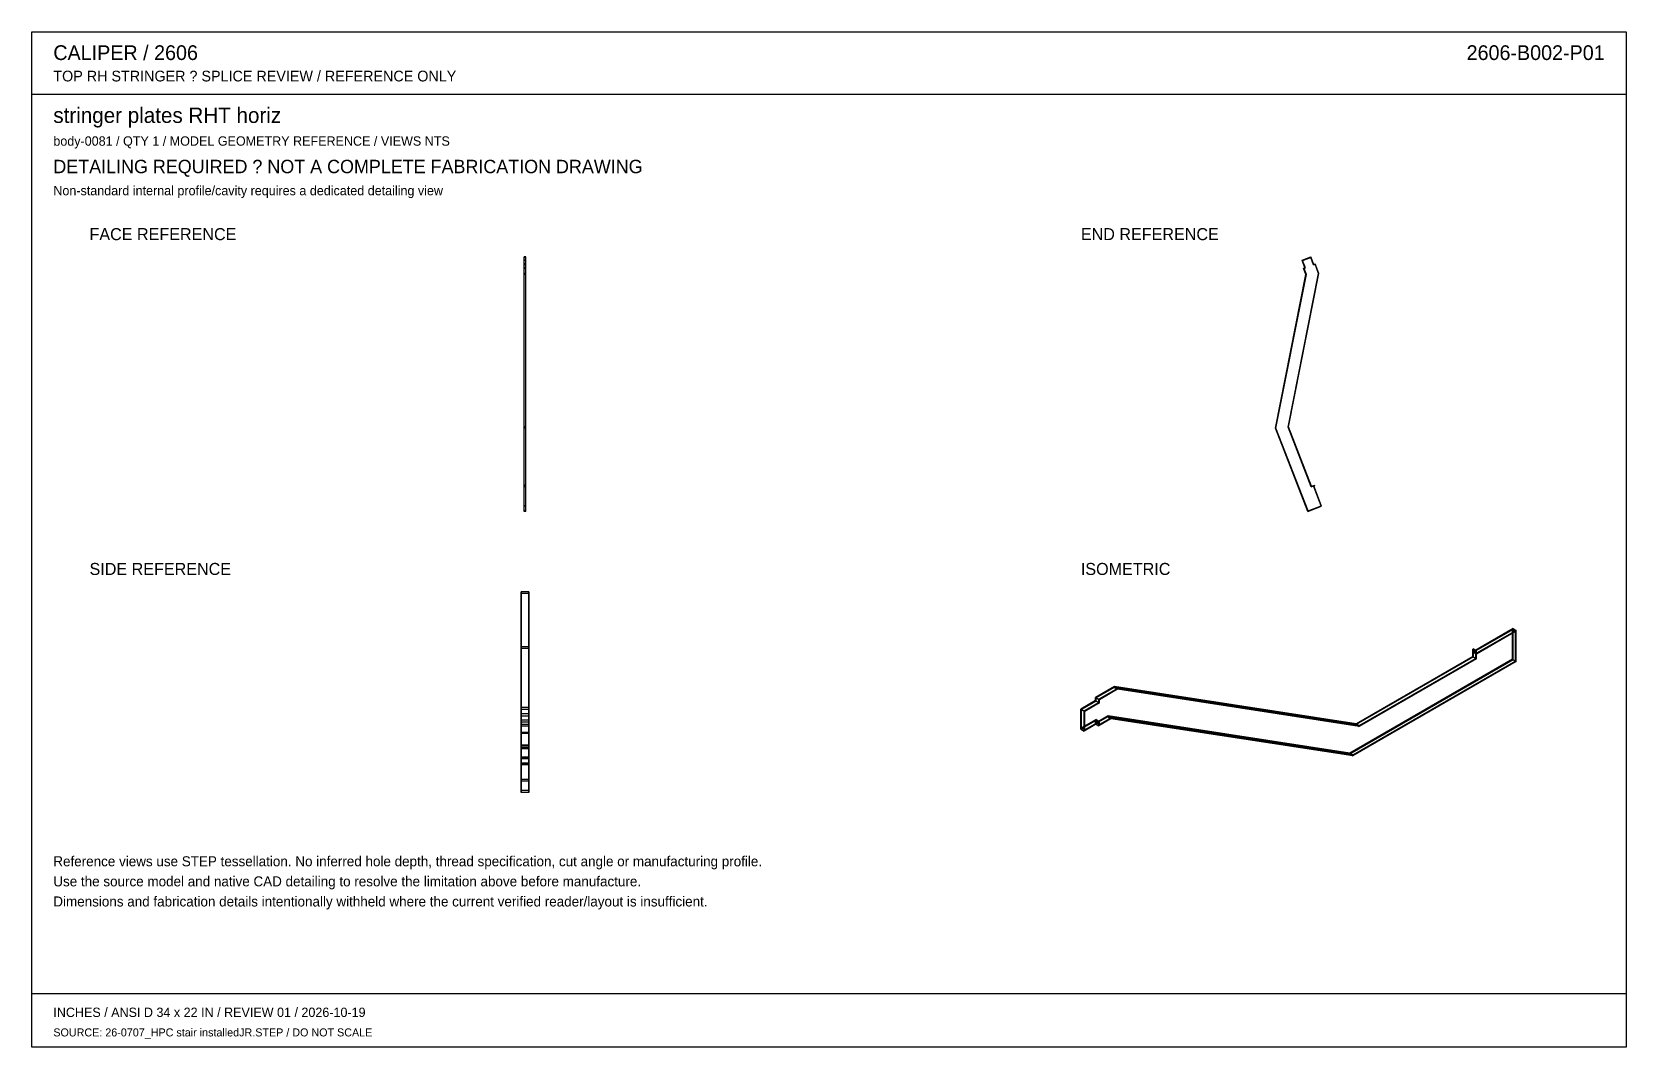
# Model space of a CAD drawing. Header units: inches. Extents: x 0.5 to 33.5, y 0.5 to 21.5.
import ezdxf
from ezdxf.enums import TextEntityAlignment as Align

# ---------------------------------------------------------------- set-up
doc = ezdxf.new("R2010")
doc.units = ezdxf.units.IN
doc.header["$MEASUREMENT"] = 0

msp = doc.modelspace()

# ---------------------------------------------------------------- linework, layer by layer
at = {"layer": 'OUTLINE'}
for p, q in [((0.472, 21.528), (33.528, 21.528)), ((0.472, 0.472), (0.472, 21.528)), ((33.528, 21.528), (33.528, 0.472)), ((0.472, 20.236), (33.528, 20.236)), ((10.676, 16.79), (10.676, 16.861)), ((10.676, 16.706), (10.676, 16.861)), ((10.713, 16.861), (10.676, 16.861)), ((10.713, 16.79), (10.713, 16.861)), ((10.713, 16.706), (10.713, 16.861)), ((26.809, 16.79), (26.993, 16.861)), ((26.809, 16.79), (26.993, 16.861)), ((27.052, 16.706), (26.993, 16.861)), ((27.052, 16.706), (26.993, 16.861)), ((10.676, 16.785), (10.676, 16.851)), ((10.676, 16.696), (10.676, 16.851)), ((10.713, 16.851), (10.676, 16.851)), ((10.676, 16.635), (10.676, 16.79)), ((10.713, 16.79), (10.676, 16.79)), ((10.676, 16.631), (10.676, 16.785)), ((10.713, 16.785), (10.676, 16.785)), ((10.676, 16.517), (10.676, 16.717)), ((10.713, 16.717), (10.676, 16.717)), ((10.676, 16.706), (10.676, 16.717)), ((10.676, 16.696), (10.676, 16.707)), ((10.676, 16.517), (10.676, 16.707)), ((10.713, 16.707), (10.676, 16.707)), ((10.713, 16.706), (10.676, 16.706)), ((10.713, 16.696), (10.676, 16.696)), ((10.676, 16.624), (10.676, 16.635)), ((10.713, 16.635), (10.676, 16.635)), ((10.676, 16.619), (10.676, 16.631)), ((10.713, 16.631), (10.676, 16.631)), ((10.713, 16.624), (10.676, 16.624)), ((10.676, 16.494), (10.676, 16.624)), ((10.676, 16.495), (10.676, 16.619)), ((10.713, 16.619), (10.676, 16.619)), ((10.713, 16.785), (10.713, 16.851)), ((10.713, 16.696), (10.713, 16.851)), ((10.713, 16.635), (10.713, 16.79)), ((10.713, 16.631), (10.713, 16.785)), ((10.713, 16.706), (10.713, 16.717)), ((10.713, 16.517), (10.713, 16.717)), ((10.713, 16.696), (10.713, 16.707)), ((10.713, 16.517), (10.713, 16.707)), ((10.713, 16.624), (10.713, 16.635)), ((10.713, 16.619), (10.713, 16.631)), ((10.713, 16.494), (10.713, 16.624)), ((10.713, 16.495), (10.713, 16.619)), ((26.868, 16.635), (26.809, 16.79)), ((26.868, 16.635), (26.809, 16.79)), ((26.819, 16.785), (26.988, 16.851)), ((26.819, 16.785), (26.988, 16.851)), ((26.879, 16.631), (26.819, 16.785)), ((26.879, 16.631), (26.819, 16.785)), ((26.839, 16.624), (26.868, 16.635)), ((26.839, 16.624), (26.868, 16.635)), ((26.89, 16.494), (26.839, 16.624)), ((26.89, 16.494), (26.839, 16.624)), ((26.849, 16.619), (26.879, 16.631)), ((26.849, 16.619), (26.879, 16.631)), ((26.898, 16.495), (26.849, 16.619)), ((26.898, 16.495), (26.849, 16.619)), ((27.048, 16.696), (26.988, 16.851)), ((27.048, 16.696), (26.988, 16.851)), ((27.048, 16.696), (27.077, 16.707)), ((27.048, 16.696), (27.077, 16.707)), ((27.052, 16.706), (27.082, 16.717)), ((27.052, 16.706), (27.082, 16.717)), ((27.151, 16.517), (27.077, 16.707)), ((27.151, 16.517), (27.077, 16.707)), ((27.159, 16.517), (27.082, 16.717)), ((27.159, 16.517), (27.082, 16.717)), ((10.713, 16.517), (10.676, 16.517)), ((10.676, 13.334), (10.676, 16.517)), ((10.676, 13.333), (10.676, 16.517)), ((10.713, 16.517), (10.676, 16.517)), ((10.676, 13.311), (10.676, 16.495)), ((10.713, 16.495), (10.676, 16.495)), ((10.676, 13.311), (10.676, 16.494)), ((10.713, 16.494), (10.676, 16.494)), ((10.713, 13.334), (10.713, 16.517)), ((10.713, 13.333), (10.713, 16.517)), ((10.713, 13.311), (10.713, 16.495)), ((10.713, 13.311), (10.713, 16.494)), ((26.259, 13.311), (26.89, 16.494)), ((26.259, 13.311), (26.89, 16.494)), ((26.267, 13.311), (26.898, 16.495)), ((26.267, 13.311), (26.898, 16.495)), ((26.52, 13.333), (27.151, 16.517)), ((26.52, 13.333), (27.151, 16.517)), ((26.529, 13.334), (27.159, 16.517)), ((26.529, 13.334), (27.159, 16.517)), ((10.713, 13.334), (10.676, 13.334)), ((10.676, 12.103), (10.676, 13.334)), ((10.676, 12.093), (10.676, 13.333)), ((10.713, 13.333), (10.676, 13.333)), ((10.676, 11.583), (10.676, 13.311)), ((10.713, 13.311), (10.676, 13.311)), ((10.676, 11.593), (10.676, 13.311)), ((10.713, 13.311), (10.676, 13.311)), ((10.713, 12.103), (10.713, 13.334)), ((10.713, 12.093), (10.713, 13.333)), ((10.713, 11.593), (10.713, 13.311)), ((10.713, 11.583), (10.713, 13.311)), ((26.927, 11.583), (26.259, 13.311)), ((26.927, 11.583), (26.259, 13.311)), ((26.932, 11.593), (26.267, 13.311)), ((26.932, 11.593), (26.267, 13.311)), ((27, 12.093), (26.52, 13.333)), ((27, 12.093), (26.52, 13.333)), ((27.005, 12.103), (26.529, 13.334)), ((27.005, 12.103), (26.529, 13.334)), ((10.676, 12.103), (10.676, 12.129)), ((10.676, 12.122), (10.676, 12.129)), ((10.713, 12.129), (10.676, 12.129)), ((10.676, 12.113), (10.676, 12.122)), ((10.713, 12.122), (10.676, 12.122)), ((10.676, 11.694), (10.676, 12.113)), ((10.713, 12.113), (10.676, 12.113)), ((10.676, 12.093), (10.676, 12.11)), ((10.676, 11.698), (10.676, 12.11)), ((10.713, 12.11), (10.676, 12.11)), ((10.713, 12.103), (10.676, 12.103)), ((10.713, 12.093), (10.676, 12.093)), ((10.713, 12.103), (10.713, 12.129)), ((10.713, 12.122), (10.713, 12.129)), ((10.713, 12.113), (10.713, 12.122)), ((10.713, 11.694), (10.713, 12.113)), ((10.713, 12.093), (10.713, 12.11)), ((10.713, 11.698), (10.713, 12.11)), ((27, 12.093), (27.044, 12.11)), ((27, 12.093), (27.044, 12.11)), ((27.005, 12.103), (27.072, 12.129)), ((27.005, 12.103), (27.072, 12.129)), ((27.203, 11.698), (27.044, 12.11)), ((27.203, 11.698), (27.044, 12.11)), ((27.051, 12.113), (27.075, 12.122)), ((27.051, 12.113), (27.075, 12.122)), ((27.213, 11.694), (27.051, 12.113)), ((27.213, 11.694), (27.051, 12.113)), ((27.075, 12.122), (27.072, 12.129)), ((27.075, 12.122), (27.072, 12.129)), ((10.676, 11.593), (10.676, 11.698)), ((10.713, 11.698), (10.676, 11.698)), ((10.676, 11.583), (10.676, 11.694)), ((10.713, 11.694), (10.676, 11.694)), ((10.713, 11.593), (10.676, 11.593)), ((10.713, 11.583), (10.676, 11.583)), ((10.713, 11.593), (10.713, 11.698)), ((10.713, 11.583), (10.713, 11.694)), ((26.927, 11.583), (27.213, 11.694)), ((26.927, 11.583), (27.213, 11.694)), ((26.932, 11.593), (27.203, 11.698)), ((26.932, 11.593), (27.203, 11.698)), ((10.615, 6.998), (10.615, 9.917)), ((10.774, 9.917), (10.615, 9.917)), ((10.615, 9.917), (10.615, 7.163)), ((10.774, 9.917), (10.774, 7.163)), ((10.774, 6.998), (10.774, 9.917)), ((10.615, 6.979), (10.615, 9.881)), ((10.615, 9.881), (10.615, 7.127)), ((10.774, 9.881), (10.615, 9.881)), ((10.774, 6.979), (10.774, 9.881)), ((10.774, 9.881), (10.774, 7.127)), ((31.184, 9.154), (30.362, 8.68)), ((31.169, 9.129), (30.362, 8.663)), ((31.25, 9.116), (30.428, 8.641)), ((31.236, 9.091), (30.428, 8.625)), ((31.169, 8.515), (31.169, 9.129)), ((31.169, 9.129), (31.236, 9.091)), ((31.184, 8.507), (31.184, 9.154)), ((31.184, 9.154), (31.25, 9.116)), ((31.236, 8.477), (31.236, 9.091)), ((31.25, 8.469), (31.25, 9.116)), ((10.615, 8.775), (10.615, 6.022)), ((10.615, 6.68), (10.615, 8.775)), ((10.774, 8.775), (10.615, 8.775)), ((10.615, 8.74), (10.615, 5.986)), ((10.774, 8.74), (10.615, 8.74)), ((10.615, 6.66), (10.615, 8.74)), ((10.774, 8.775), (10.774, 6.022)), ((10.774, 6.68), (10.774, 8.775)), ((10.774, 8.74), (10.774, 5.986)), ((10.774, 6.66), (10.774, 8.74)), ((30.362, 8.735), (30.348, 8.726)), ((30.348, 8.573), (30.348, 8.726)), ((30.348, 8.726), (30.414, 8.688)), ((30.362, 8.68), (30.362, 8.735)), ((30.362, 8.735), (30.428, 8.696)), ((30.362, 8.68), (30.428, 8.641)), ((30.362, 8.565), (30.362, 8.663)), ((30.362, 8.663), (30.428, 8.625)), ((30.428, 8.696), (30.414, 8.688)), ((30.414, 8.534), (30.414, 8.688)), ((30.428, 8.641), (30.428, 8.696)), ((30.428, 8.526), (30.428, 8.625)), ((31.184, 8.507), (27.796, 6.551)), ((31.169, 8.515), (27.8, 6.57)), ((31.25, 8.469), (27.862, 6.513)), ((31.236, 8.477), (27.866, 6.531)), ((30.362, 8.565), (27.929, 7.16)), ((30.348, 8.573), (27.933, 7.179)), ((30.428, 8.526), (27.996, 7.122)), ((30.414, 8.534), (28, 7.141)), ((30.348, 8.573), (30.414, 8.534)), ((30.362, 8.565), (30.428, 8.526)), ((31.169, 8.515), (31.236, 8.477)), ((31.184, 8.507), (31.25, 8.469)), ((22.919, 7.951), (22.526, 7.724)), ((27.933, 7.179), (22.919, 7.951)), ((22.919, 7.951), (22.985, 7.912)), ((22.526, 7.658), (22.222, 7.483)), ((22.54, 7.65), (22.236, 7.475)), ((22.593, 7.62), (22.289, 7.444)), ((22.607, 7.612), (22.303, 7.436)), ((22.526, 7.658), (22.526, 7.724)), ((22.526, 7.724), (22.593, 7.686)), ((22.526, 7.658), (22.593, 7.62)), ((22.914, 7.932), (22.54, 7.716)), ((22.54, 7.65), (22.54, 7.716)), ((22.54, 7.716), (22.607, 7.677)), ((22.54, 7.65), (22.607, 7.612)), ((22.985, 7.912), (22.593, 7.686)), ((22.593, 7.62), (22.593, 7.686)), ((22.981, 7.893), (22.607, 7.677)), ((22.607, 7.612), (22.607, 7.677)), ((27.929, 7.16), (22.914, 7.932)), ((22.914, 7.932), (22.981, 7.893)), ((27.996, 7.122), (22.981, 7.893)), ((28, 7.141), (22.985, 7.912)), ((10.615, 7.517), (10.615, 6.713)), ((10.615, 7.255), (10.615, 7.517)), ((10.774, 7.517), (10.615, 7.517)), ((10.615, 7.211), (10.615, 7.473)), ((10.615, 7.473), (10.615, 6.733)), ((10.774, 7.473), (10.615, 7.473)), ((10.615, 7.382), (10.615, 7.255)), ((10.774, 7.382), (10.615, 7.382)), ((10.615, 7.163), (10.615, 7.382)), ((10.615, 7.338), (10.615, 7.211)), ((10.615, 7.127), (10.615, 7.338)), ((10.774, 7.338), (10.615, 7.338)), ((10.774, 7.517), (10.774, 6.713)), ((10.774, 7.255), (10.774, 7.517)), ((10.774, 7.211), (10.774, 7.473)), ((10.774, 7.473), (10.774, 6.733)), ((10.774, 7.382), (10.774, 7.255)), ((10.774, 7.163), (10.774, 7.382)), ((10.774, 7.338), (10.774, 7.211)), ((10.774, 7.127), (10.774, 7.338)), ((22.222, 7.066), (22.222, 7.483)), ((22.222, 7.483), (22.289, 7.444)), ((22.236, 7.091), (22.236, 7.475)), ((22.236, 7.475), (22.303, 7.436)), ((22.289, 7.028), (22.289, 7.444)), ((22.303, 7.052), (22.303, 7.436)), ((22.781, 7.323), (22.526, 7.176)), ((22.785, 7.342), (22.54, 7.2)), ((22.847, 7.284), (22.593, 7.137)), ((22.851, 7.303), (22.607, 7.162)), ((27.796, 6.551), (22.781, 7.323)), ((22.781, 7.323), (22.847, 7.284)), ((27.8, 6.57), (22.785, 7.342)), ((22.785, 7.342), (22.851, 7.303)), ((27.862, 6.513), (22.847, 7.284)), ((27.866, 6.531), (22.851, 7.303)), ((10.774, 7.255), (10.615, 7.255)), ((10.774, 7.211), (10.615, 7.211)), ((10.774, 7.163), (10.615, 7.163)), ((10.774, 7.127), (10.615, 7.127)), ((10.615, 6.998), (10.615, 5.75)), ((10.774, 6.998), (10.615, 6.998)), ((10.615, 6.979), (10.615, 5.794)), ((10.774, 6.979), (10.615, 6.979)), ((10.774, 6.998), (10.774, 5.75)), ((10.774, 6.979), (10.774, 5.794)), ((22.526, 7.242), (22.222, 7.066)), ((22.222, 7.066), (22.289, 7.028)), ((22.54, 7.266), (22.236, 7.091)), ((22.236, 7.091), (22.303, 7.052)), ((22.593, 7.203), (22.289, 7.028)), ((22.607, 7.228), (22.303, 7.052)), ((22.526, 7.176), (22.526, 7.242)), ((22.526, 7.242), (22.593, 7.203)), ((22.526, 7.176), (22.593, 7.137)), ((22.54, 7.2), (22.54, 7.266)), ((22.54, 7.266), (22.607, 7.228)), ((22.54, 7.2), (22.607, 7.162)), ((22.593, 7.137), (22.593, 7.203)), ((22.607, 7.162), (22.607, 7.228)), ((27.929, 7.16), (27.996, 7.122)), ((27.933, 7.179), (28, 7.141)), ((10.615, 6.471), (10.615, 6.733)), ((10.774, 6.733), (10.615, 6.733)), ((10.615, 6.451), (10.615, 6.713)), ((10.774, 6.713), (10.615, 6.713)), ((10.615, 6.68), (10.615, 6.489)), ((10.774, 6.68), (10.615, 6.68)), ((10.774, 6.66), (10.615, 6.66)), ((10.615, 6.66), (10.615, 6.364)), ((10.774, 6.471), (10.774, 6.733)), ((10.774, 6.451), (10.774, 6.713)), ((10.774, 6.68), (10.774, 6.489)), ((10.774, 6.66), (10.774, 6.364)), ((10.615, 5.794), (10.615, 6.489)), ((10.774, 6.489), (10.615, 6.489)), ((10.615, 6.471), (10.615, 6.344)), ((10.774, 6.471), (10.615, 6.471)), ((10.615, 6.458), (10.615, 6.352)), ((10.615, 5.75), (10.615, 6.458)), ((10.774, 6.458), (10.615, 6.458)), ((10.615, 6.451), (10.615, 6.324)), ((10.774, 6.451), (10.615, 6.451)), ((10.615, 6.352), (10.615, 6.364)), ((10.774, 6.364), (10.615, 6.364)), ((10.774, 6.352), (10.615, 6.352)), ((10.615, 6.022), (10.615, 6.344)), ((10.774, 6.344), (10.615, 6.344)), ((10.615, 5.986), (10.615, 6.324)), ((10.774, 6.324), (10.615, 6.324)), ((10.774, 5.794), (10.774, 6.489)), ((10.774, 6.471), (10.774, 6.344)), ((10.774, 6.458), (10.774, 6.352)), ((10.774, 5.75), (10.774, 6.458)), ((10.774, 6.451), (10.774, 6.324)), ((10.774, 6.352), (10.774, 6.364)), ((10.774, 6.022), (10.774, 6.344)), ((10.774, 5.986), (10.774, 6.324)), ((27.796, 6.551), (27.862, 6.513)), ((27.8, 6.57), (27.866, 6.531)), ((10.774, 6.022), (10.615, 6.022)), ((10.774, 5.986), (10.615, 5.986)), ((10.774, 5.794), (10.615, 5.794)), ((10.774, 5.75), (10.615, 5.75)), ((0.472, 1.583), (33.528, 1.583)), ((33.528, 0.472), (0.472, 0.472))]:
    msp.add_line(p, q, dxfattribs=at)

# ---------------------------------------------------------------- texts
at = {"layer": 'ANNOTATION'}
for s, height, p in [('CALIPER / 2606', 0.30556, (0.917, 20.944)), ('TOP RH STRINGER ? SPLICE REVIEW / REFERENCE ONLY', 0.22222, (0.917, 20.5)), ('stringer plates RHT horiz', 0.31944, (0.917, 19.639)), ('body-0081 / QTY 1 / MODEL GEOMETRY REFERENCE / VIEWS NTS', 0.19444, (0.917, 19.167)), ('DETAILING REQUIRED ? NOT A COMPLETE FABRICATION DRAWING', 0.27778, (0.917, 18.597)), ('Non-standard internal profile/cavity requires a dedicated detailing view', 0.19444, (0.917, 18.139)), ('FACE REFERENCE', 0.25, (1.667, 17.208)), ('END REFERENCE', 0.25, (22.222, 17.208)), ('SIDE REFERENCE', 0.25, (1.667, 10.264)), ('ISOMETRIC', 0.25, (22.222, 10.264)), ('Reference views use STEP tessellation. No inferred hole depth, thread specification, cut angle or manufacturing profile.', 0.208333, (0.917, 4.222)), ('Use the source model and native CAD detailing to resolve the limitation above before manufacture.', 0.20833, (0.917, 3.806)), ('Dimensions and fabrication details intentionally withheld where the current verified reader/layout is insufficient.', 0.208333, (0.917, 3.389)), ('INCHES / ANSI D 34 x 22 IN / REVIEW 01 / 2026-10-19', 0.19444, (0.917, 1.097)), ('SOURCE: 26-0707_HPC stair installedJR.STEP / DO NOT SCALE', 0.16667, (0.917, 0.694))]:
    msp.add_text(s, height=height, dxfattribs=at).set_placement(p)
msp.add_text('2606-B002-P01', height=0.30556, dxfattribs=at).set_placement((33.083, 20.944), align=Align.RIGHT)

doc.saveas('drawing.dxf')
